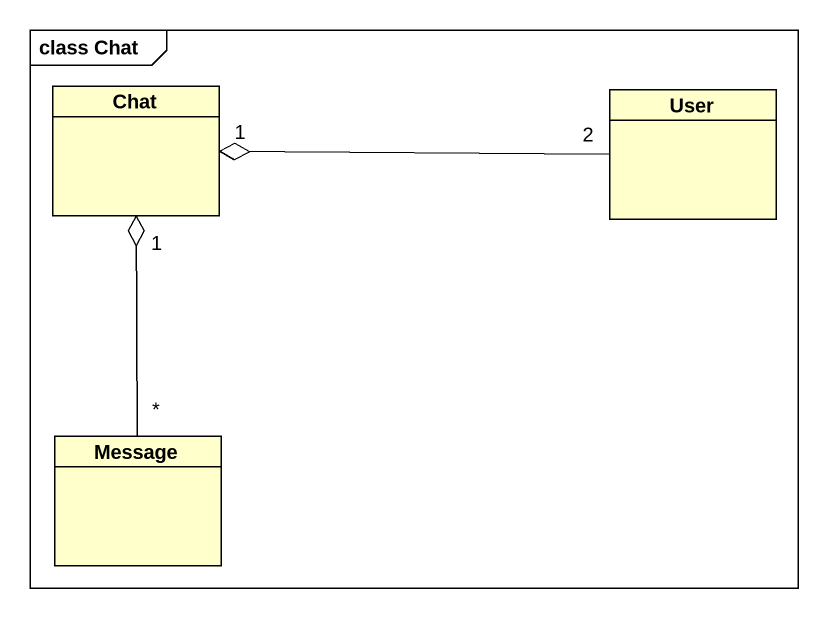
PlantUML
@startuml
mainframe class Chat
hide circle
hide empty members
class Chat
class User
class Message
User "2" -left-o "1" Chat
Message "*" -up-o "1" Chat
@enduml
